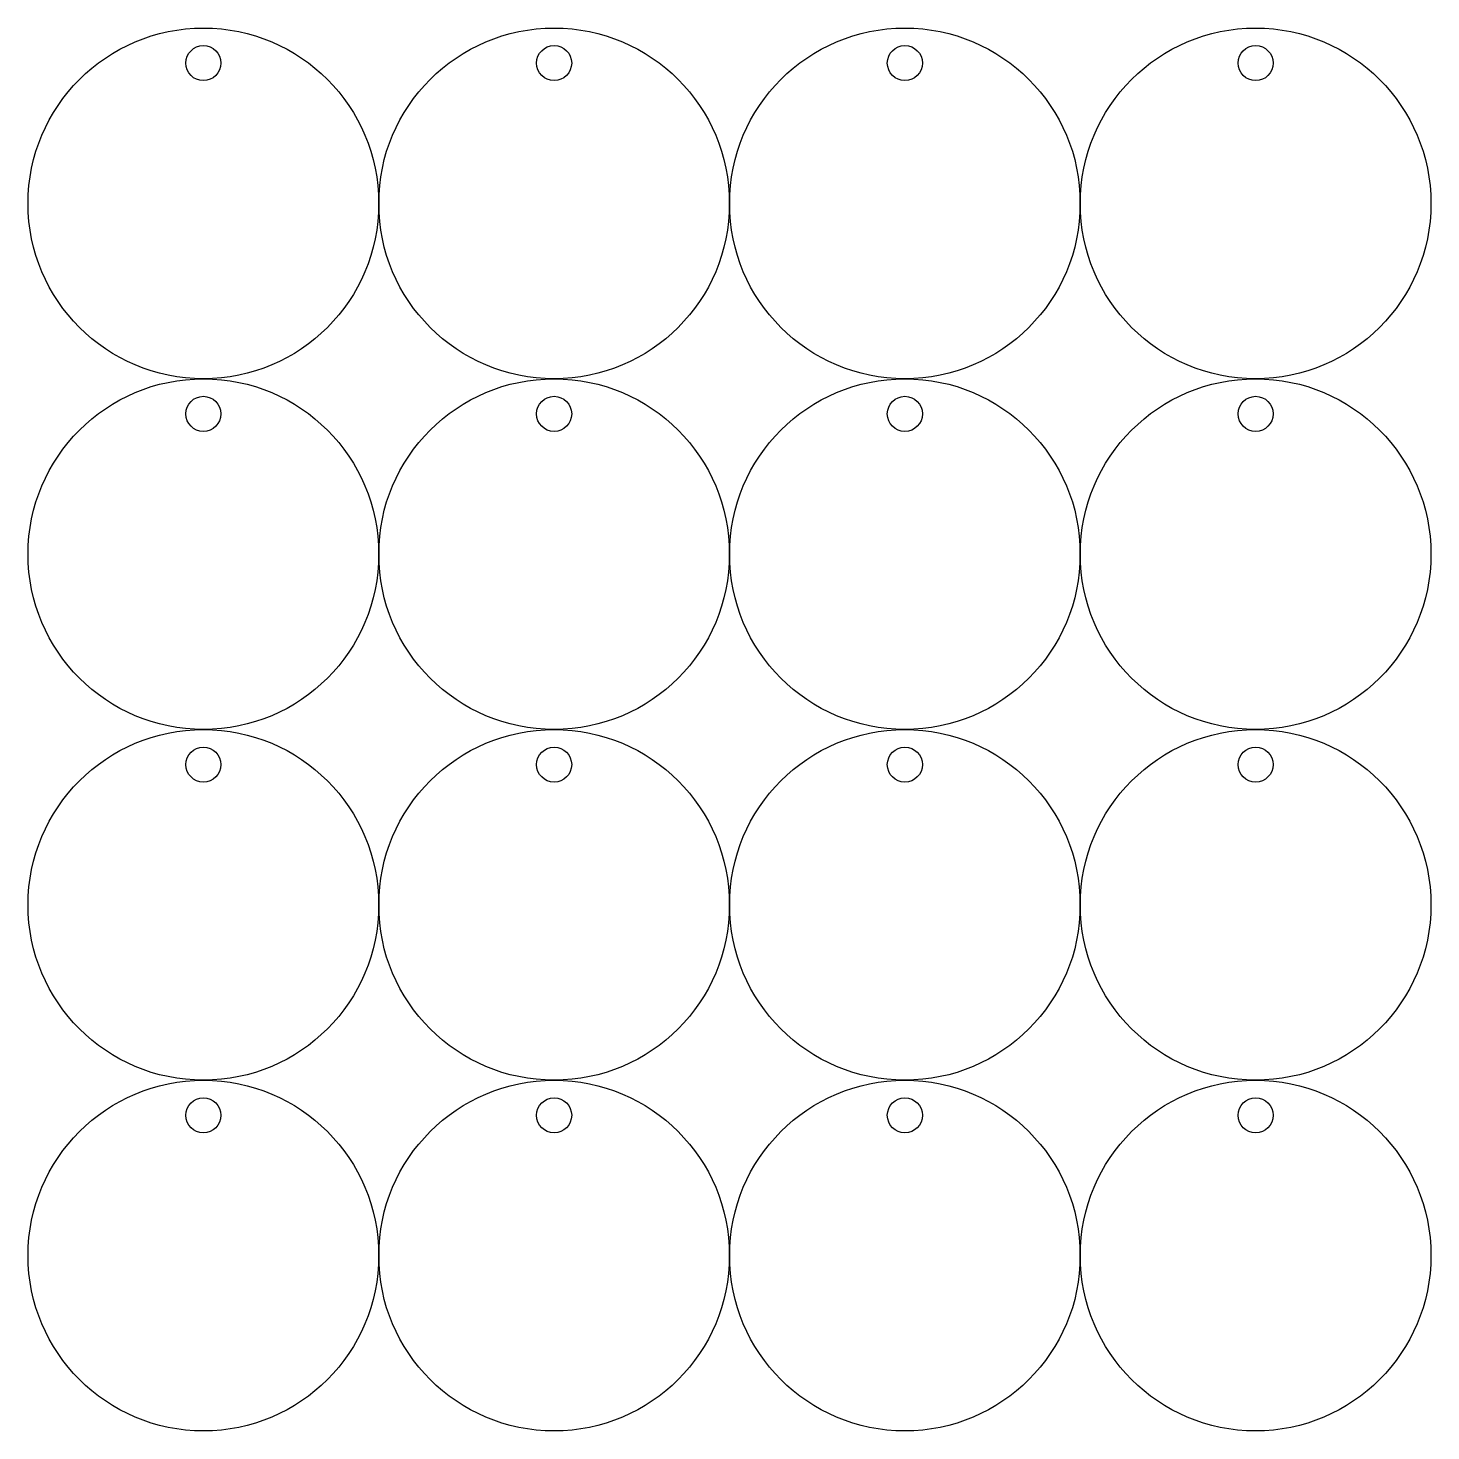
# Model space of a CAD drawing. Header units: centimetres. Extents: x 0 to 10, y 0 to 10.
import ezdxf

# ---------------------------------------------------------------- set-up
doc = ezdxf.new("R2010")
doc.units = ezdxf.units.CM
doc.layers.add('Predefinito', color=18, linetype='Continuous', true_color=0x000000)

msp = doc.modelspace()

# ---------------------------------------------------------------- linework, layer by layer
at = {"layer": 'Predefinito'}
for centre, radius in [((1.25, 8.75), 1.25), ((3.75, 8.75), 1.25), ((6.25, 8.75), 1.25), ((8.75, 8.75), 1.25), ((1.25, 9.75), 0.125), ((3.75, 9.75), 0.125), ((6.25, 9.75), 0.125), ((8.75, 9.75), 0.125), ((1.25, 6.25), 1.25), ((3.75, 6.25), 1.25), ((6.25, 6.25), 1.25), ((8.75, 6.25), 1.25), ((1.25, 7.25), 0.125), ((3.75, 7.25), 0.125), ((6.25, 7.25), 0.125), ((8.75, 7.25), 0.125), ((1.25, 3.75), 1.25), ((3.75, 3.75), 1.25), ((6.25, 3.75), 1.25), ((8.75, 3.75), 1.25), ((1.25, 4.75), 0.125), ((3.75, 4.75), 0.125), ((6.25, 4.75), 0.125), ((8.75, 4.75), 0.125), ((1.25, 1.25), 1.25), ((3.75, 1.25), 1.25), ((6.25, 1.25), 1.25), ((8.75, 1.25), 1.25), ((1.25, 2.25), 0.125), ((3.75, 2.25), 0.125), ((6.25, 2.25), 0.125), ((8.75, 2.25), 0.125)]:
    msp.add_circle(centre, radius, dxfattribs=at)

doc.saveas('drawing.dxf')
